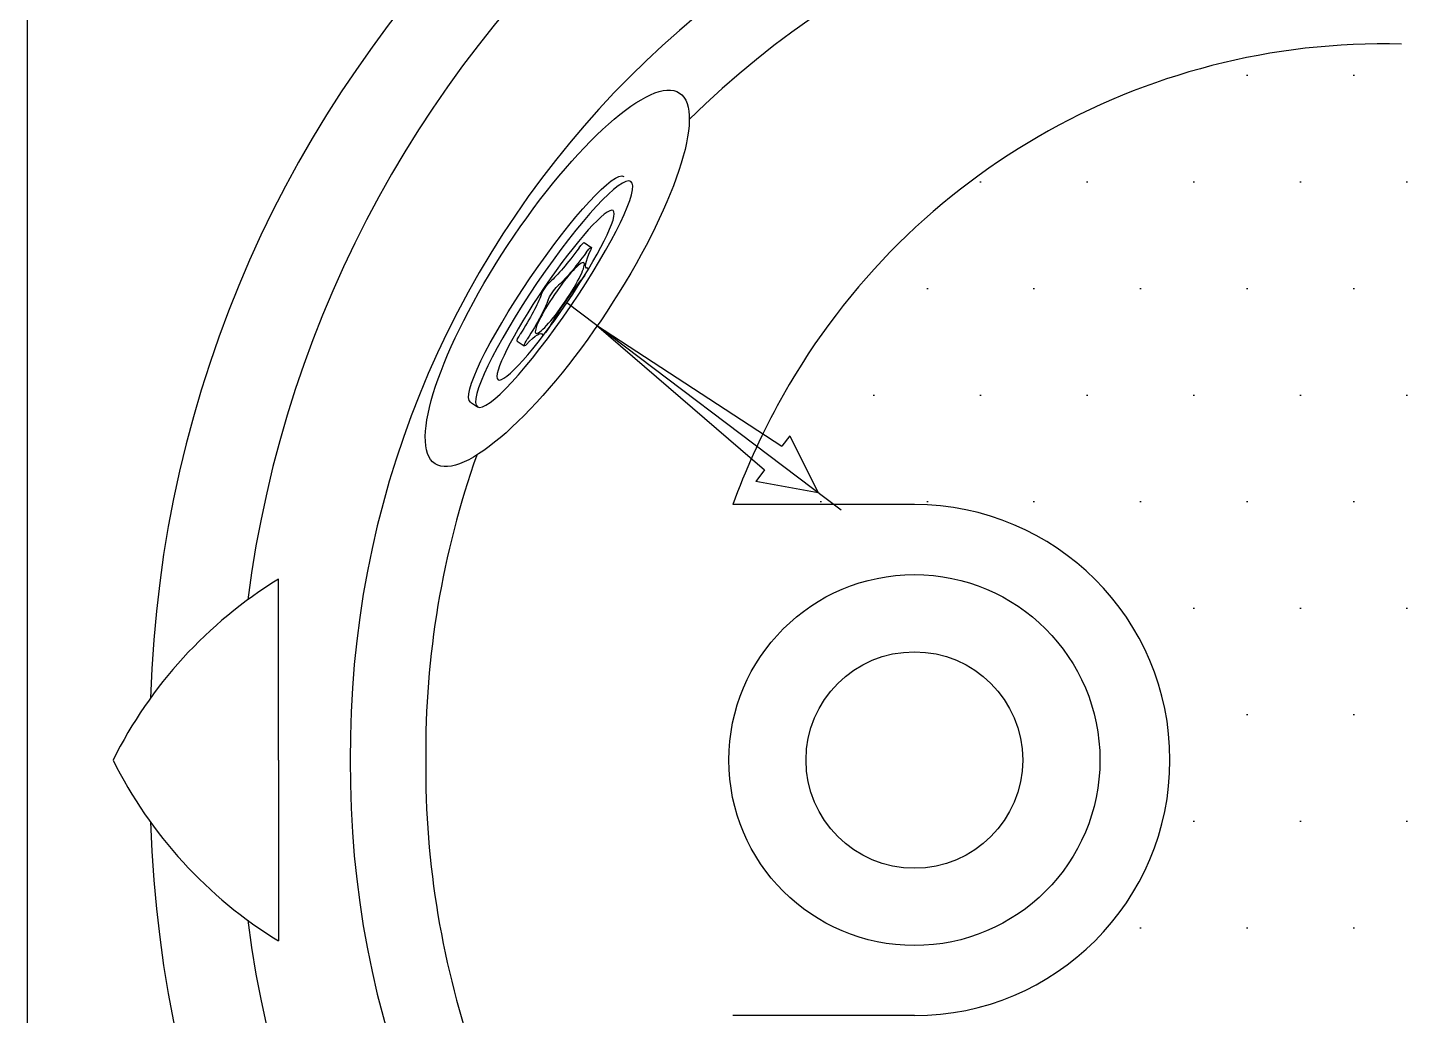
# Model space of a CAD drawing. Header units: millimetres. Extents: x -1245.21 to -1243.69, y 2253.6 to 2254.73.
# Drawn here: x -1245.2115 to -1244.8087, y 2254.0915 to 2254.3813 of the extents above; entities that cross this region are included whole.
import ezdxf

# ---------------------------------------------------------------- set-up
doc = ezdxf.new("R2010")
doc.units = ezdxf.units.MM
doc.linetypes.add('CENTER2', pattern=[1.125, 0.75, -0.125, 0.125, -0.125])
doc.layers.add('jacuzzi', color=1, linetype='Continuous')

msp = doc.modelspace()

# ---------------------------------------------------------------- hatches: boundary and pattern name
at = {"layer": 'jacuzzi'}
h = msp.add_hatch(dxfattribs=at)
h.set_pattern_fill('DOTS', color=256, scale=0.4999999999999382, style=0)
h.set_pattern_definition([(0, (-1250.150874339714, 2255.148443908845), (0.01562499999999807, 0.03124999999999612), [0, -0.03124999999999614])])
h.paths.add_polyline_path([(-1244.056563446056, 2254.166431441712, 0.4454527073348226), (-1244.25791062041, 2254.361930084879, -0.01827919739908432), (-1244.808703656885, 2254.376408158816, 0.2827456802841425), (-1244.991694132105, 2254.270315413441, 0.06978686902351681), (-1245.012544515868, 2254.214353033373, -0.7017385907835778), (-1244.880035119007, 2254.166431441712)])
h.paths.add_polyline_path([(-1244.880035119007, 2254.166431441712, -0.7017385907835691), (-1245.012544515868, 2254.11850985005, 0.06978686902355337), (-1244.991694132105, 2254.062547469982, 0.2827456802830554), (-1244.808703656885, 2253.956454724608, -0.01827919739911163), (-1244.257910620409, 2253.970932798545, 0.4454527073347936), (-1244.056563446056, 2254.166431441712)])

# ---------------------------------------------------------------- linework, layer by layer
for p, q in [((-1245.048272962731, 2254.318212115228), (-1245.046012758676, 2254.316675359848)), ((-1245.044695200693, 2254.293971738437), (-1244.995454551055, 2254.251548448012)), ((-1245.044695200693, 2254.293971738437), (-1244.990316003895, 2254.258439787438)), ((-1245.06793865102, 2254.289288534417), (-1245.065871256773, 2254.287882874064)), ((-1245.081653460745, 2254.271390751098), (-1245.079586066498, 2254.269985090745)), ((-1244.988047325204, 2254.261482327367), (-1244.990316003895, 2254.258439787438)), ((-1244.988047325204, 2254.261482327367), (-1244.979671945636, 2254.244847672284)), ((-1244.995454551055, 2254.251548448012), (-1244.998004897444, 2254.248128161679)), ((-1244.979671945636, 2254.244847672284), (-1244.998004897444, 2254.248128161679)), ((-1244.95149656852, 2254.241351483891), (-1245.004701015877, 2254.241351483891)), ((-1245.137912116948, 2254.166431441712), (-1245.137912116948, 2254.21947771199)), ((-1245.137912116948, 2254.166431441712), (-1245.137912116948, 2254.113385171433)), ((-1244.95149656852, 2254.091511399533), (-1245.004701015877, 2254.091511399533))]:
    msp.add_line(p, q, dxfattribs=at)
at = {"layer": 'jacuzzi', "linetype": 'CENTER2'}
msp.add_line((-1244.972981167789, 2254.239754650496), (-1245.0533741912, 2254.300533210054), dxfattribs=at)
at = {"layer": 'jacuzzi', "color": 3}
msp.add_lwpolyline([(-1245.19549656852, 2254.571431441712), (-1243.70249656852, 2254.571431441712, -0.4142135623730981), (-1243.68649656852, 2254.555431441712), (-1243.68649656852, 2253.777431441712, -0.4142135623730981), (-1243.70249656852, 2253.761431441712), (-1245.19549656852, 2253.761431441712, -0.4142135623730929), (-1245.21149656852, 2253.777431441712), (-1245.21149656852, 2254.555431441712, -0.4142135623730929)], format="xyb", close=True, dxfattribs=at)
at = {"layer": 'jacuzzi'}
for radius in [0.05438692965558665, 0.03174999999999607]:
    msp.add_circle((-1244.95149656852, 2254.166431441712), radius, dxfattribs=at)
for centre, radius, start, end in [((-1244.831939194619, 2254.174256602472), 0.3436279779270278, 91.42449994491854, 178.2650546316922), ((-1244.813890066021, 2254.17033048604), 0.3358266898602589, 88.66526804816125, 172.6318024997952), ((-1244.836174503724, 2254.168596825693), 0.2807158865882591, 92.3611157282654, 180.4419721140996), ((-1244.833132018439, 2254.168623610942), 0.2616342316252445, 88.86561984564986, 134.8043781984319), ((-1244.813892405174, 2254.174498963891), 0.2019758552510494, 88.52791271317498, 151.6799975146815), ((-1244.802619645653, 2254.168004917741), 0.214980461804621, 151.5816427749184, 160.0513502812411), ((-1244.833132018439, 2254.168623610942), 0.2616342316252445, 160.5185326037795, 180.4800729398323), ((-1244.95149656852, 2254.166431441712), 0.0749200421791138, 270, 90), ((-1245.069764166257, 2254.108483422891), 0.1302454428996841, 121.5489717446909, 153.5821644194526), ((-1245.069764166257, 2254.224379460533), 0.1302454428996841, 206.4178355805474, 238.4510282553092), ((-1244.836174503724, 2254.164266057732), 0.2807158865882591, 179.5580278859004, 267.6388842717346), ((-1244.833132018439, 2254.164239272483), 0.2616342316252445, 179.5199270601676, 199.4814673962205), ((-1244.831939194619, 2254.158606280953), 0.3436279779270278, 181.7349453683078, 268.5755000550814), ((-1244.813890066021, 2254.162532397385), 0.3358266898602589, 187.3681975002048, 271.3347319518387)]:
    msp.add_arc(centre, radius, start, end, dxfattribs=at)
msp.add_ellipse((-1245.05618993212, 2254.307686899664), major_axis=(0.03583066440646197, 0.05436848115481824), ratio=0.2683817726566786, dxfattribs=at)
at = {"layer": 'jacuzzi', "extrusion": (0, 0, -1)}
for centre, major_axis, ratio, start_param, end_param in [((-1245.059162895091, 2254.304469059044), (-0.0224905656539572, -0.03307830794587664), 0.1499999999997819, 2.777778007612142e-13, 3.141592653590071), ((-1245.050087056754, 2254.321220890437), (-0.01068301868563801, -0.01571219627430001), 0.1499999999995684, -1.378279017015491, -0.506676575139722), ((-1245.048019662507, 2254.319815230083), (-0.01068301868563801, -0.01571219627430001), 0.1499999999995684, -1.378279017015491, -0.506676575139722), ((-1245.036959865971, 2254.326462451907), (-0.01068301868562758, -0.01571219627429117), 0.1499999999997144, -0.1216419555800097, 0.7499604862975344), ((-1245.047712374614, 2254.31459029909), (-0.001506806129589973, -0.002216155784429468), 0.1499999999991413, 1.763313636574212, 3.891553139888146), ((-1245.051441177579, 2254.299218917623), (-0.01068301868564537, -0.01571219627431089), 0.149999999999633, 1.134995105856924, 2.006597547732729), ((-1245.059440353026, 2254.304657707929), (-0.001506806129584, -0.002216155784427106), 0.1499999999995995, 0.5066765751385476, 2.63491607845169), ((-1245.057372958779, 2254.303252047575), (-0.001506806129584, -0.002216155784427106), 0.1499999999995995, 0.5066765751385476, 2.63491607845169), ((-1245.071403698531, 2254.289869147137), (-0.01068301868562208, -0.01571219627428808), 0.1499999999997738, 3.648269228728012, 4.519871670605289), ((-1245.069336304284, 2254.288463486783), (-0.01068301868562208, -0.01571219627428808), 0.1499999999997738, 3.648269228728012, 4.519871670605289), ((-1245.06643184489, 2254.291504690202), (-0.001506806129582872, -0.002216155784426929), 0.150000000000817, -1.983968545005155e-12, 1.378279017014664), ((-1245.071450916891, 2254.27573426564), (-0.01068301868562165, -0.01571219627428501), 0.1500000000003159, 2.39163216729241, 3.263234609167496), ((-1245.059024846083, 2254.293308269353), (-0.001506806129584917, -0.00221615578443953), 0.1499999999972471, 4.276587759449937, 6.40482726278529), ((-1245.064364450644, 2254.290099029847), (-0.001506806129581371, -0.002216155784412491), 0.1500000000010709, -0.749960486290346, 1.378279017013349)]:
    msp.add_ellipse(centre, major_axis=major_axis, ratio=ratio, start_param=start_param, end_param=end_param, dxfattribs=at)
at = {"layer": 'jacuzzi', "extrusion": (0, 0, -0.9999999999999999)}
msp.add_ellipse((-1245.057095500844, 2254.30306339869), major_axis=(-0.0224905656539556, -0.03307830794587759), ratio=0.1499999999997823, dxfattribs=at)
at = {"layer": 'jacuzzi', "extrusion": (0, 0, -1)}
for centre, major_axis, ratio in [((-1245.056682021994, 2254.30278226662), (-0.01686792424047377, -0.0248087309594019), 0.1333333333331453), ((-1245.055441585446, 2254.301938870407), (-0.007028301766873033, -0.01033697123307594), 0.1499999999996525)]:
    msp.add_ellipse(centre, major_axis=major_axis, ratio=ratio, dxfattribs=at)
at = {"layer": 'jacuzzi', "extrusion": (0, 0, -0.9999999999999998)}
msp.add_ellipse((-1245.049779768861, 2254.315995959444), major_axis=(-0.001506806129585791, -0.002216155784424953), ratio=0.1499999999994295, start_param=1.763313636574706, end_param=3.141592653579039, dxfattribs=at)
at = {"layer": 'jacuzzi', "extrusion": (0, 0, -0.9999999999999999)}
msp.add_ellipse((-1245.048733297113, 2254.308444706172), major_axis=(-0.001506806129587658, -0.002216155784427085), ratio=0.1500000000013567, start_param=3.019950698009843, end_param=5.148190201321666, dxfattribs=at)

doc.saveas('drawing.dxf')
